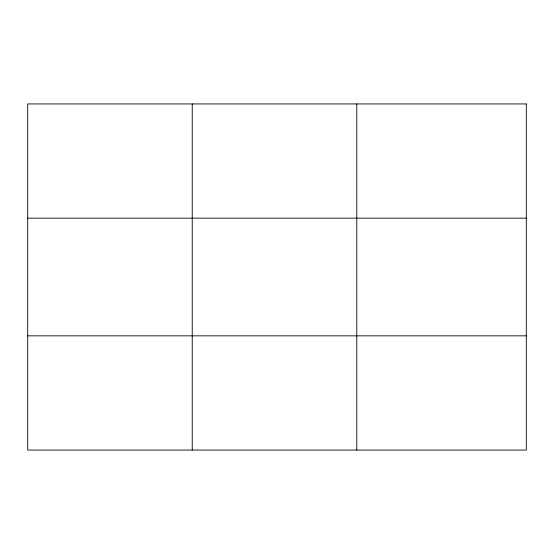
<?xml version="1.0" encoding="UTF-8"?>
<svg xmlns="http://www.w3.org/2000/svg" width="554" height="554" viewBox="0 0 554 554"><rect width="100%" height="100%" fill="white"/><g stroke="black" fill="none" stroke-linecap="round" stroke-linejoin="round"><path stroke-width="0.83" d="M192.238 103.937L192.238 450.063M356.776 103.937L356.776 450.063M27.7 218.158L526.3 218.158M27.7 335.842L526.3 335.842M526.3 103.937L526.3 450.063L27.7 450.063L27.7 103.937L526.3 103.937"/></g></svg>
